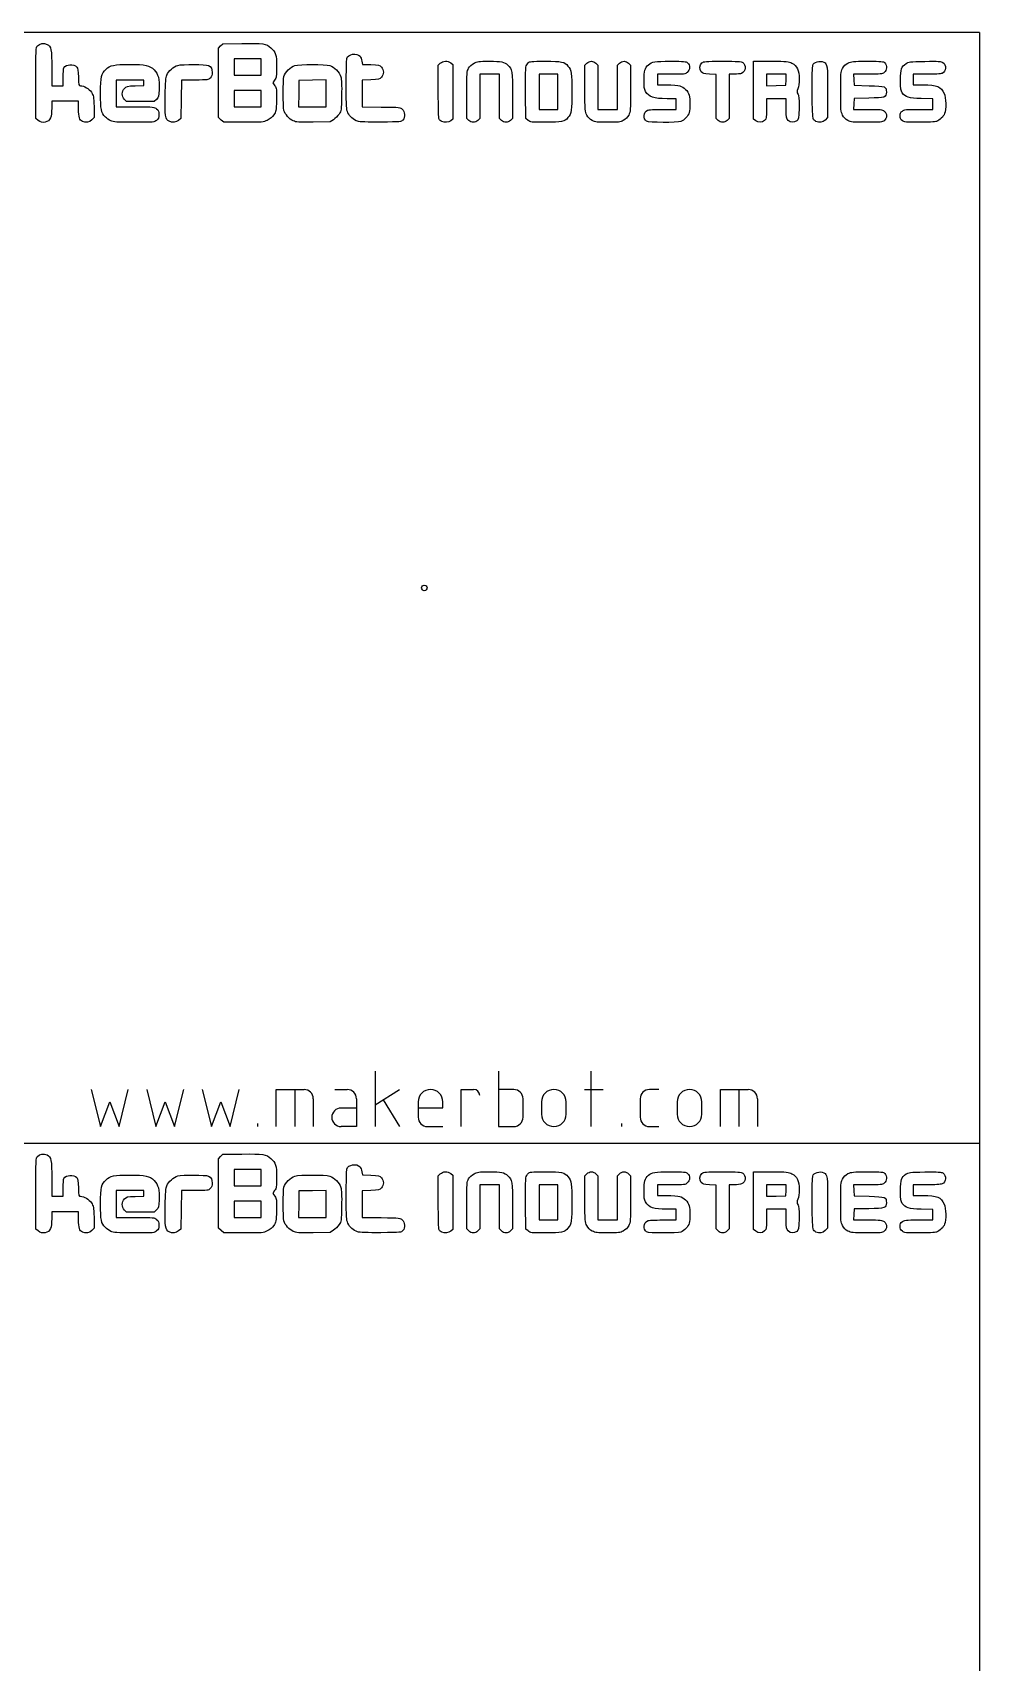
# Model space of a CAD drawing. Header units: millimetres. Extents: x 0 to 600, y 0 to 300.
# Drawn here: x 514.7 to 600, y 153.2 to 300 of the extents above; entities that cross this region are included whole.
import ezdxf

# ---------------------------------------------------------------- set-up
doc = ezdxf.new("R2010")
doc.units = ezdxf.units.MM
doc.layers.get('0').update_dxf_attribs({"linetype": 'CONTINUOUS', "lineweight": 25, "true_color": 0x000000})
doc.layers.add('Text', color=4, linetype='CONTINUOUS', true_color=0x00ffff)

msp = doc.modelspace()

# ---------------------------------------------------------------- linework, layer by layer
for p, q in [((600, 300), (0, 300)), ((600, 300), (600, 0)), ((500, 200), (600, 200))]:
    msp.add_line(p, q)
at = {"layer": 'Text'}
for p, q in [((531.45, 298.59), (531.65, 298.8)), ((531.45, 295.47), (531.45, 298.59)), ((531.65, 298.8), (531.85, 299)), ((531.85, 299), (533.57, 299.02)), ((516.44, 296.74), (516.44, 295.22)), ((534.09, 297.64), (532.88, 297.64)), ((532.88, 297.64), (532.88, 296.91)), ((532.88, 296.91), (532.88, 296.17)), ((535.3, 297.64), (534.09, 297.64)), ((535.3, 296.91), (535.3, 297.64)), ((535.3, 296.17), (535.3, 296.91)), ((535.3, 296.91), (535.3, 296.91)), ((544.38, 297.43), (544.42, 297.14)), ((544.42, 297.14), (545.18, 297.12)), ((551.26, 297.06), (551.44, 297.24)), ((551.26, 294.71), (551.26, 297.06)), ((552.39, 297.27), (552.58, 297.12)), ((552.58, 297.12), (552.58, 294.67)), ((564.47, 297.06), (564.65, 297.24)), ((564.47, 294.98), (564.47, 297.06)), ((565.46, 297.24), (565.64, 297.06)), ((565.64, 297.06), (565.64, 295.08)), ((567.4, 297.06), (567.58, 297.24)), ((567.4, 295.08), (567.4, 297.06)), ((568.4, 297.24), (568.58, 297.06)), ((568.58, 297.06), (568.58, 294.98)), ((579.66, 294.82), (579.66, 297.42)), ((579.66, 297.42), (581.22, 297.42)), ((515.01, 292.27), (515.01, 295.46)), ((516.44, 295.22), (516.95, 295.22)), ((516.95, 295.22), (517.47, 295.22)), ((517.47, 295.22), (517.47, 295.96)), ((523.48, 295.73), (522.24, 295.73)), ((522.24, 295.73), (522.24, 294.52)), ((524.73, 295.73), (523.48, 295.73)), ((523.96, 295.21), (524.73, 295.23)), ((524.73, 295.48), (524.73, 295.73)), ((524.73, 295.23), (524.73, 295.48)), ((528.12, 295.73), (528.09, 294)), ((529.33, 295.73), (528.12, 295.73)), ((531.45, 292.35), (531.45, 295.47)), ((532.88, 296.17), (534.09, 296.17)), ((534.09, 296.17), (535.3, 296.17)), ((536.52, 295.73), (536.36, 295.48)), ((536.36, 295.48), (536.53, 295.22)), ((538.71, 295.7), (538.69, 294.51)), ((539.94, 295.72), (538.71, 295.7)), ((541.17, 295.74), (539.94, 295.72)), ((541.17, 294.53), (541.17, 295.74)), ((545.17, 295.75), (544.4, 295.72)), ((544.4, 295.72), (544.4, 294.52)), ((555.88, 296.25), (555, 296.25)), ((555, 296.25), (555, 294.26)), ((556.76, 296.25), (555.88, 296.25)), ((556.76, 294.26), (556.76, 296.25)), ((561.2, 296.25), (560.36, 296.25)), ((560.36, 296.25), (560.36, 294.67)), ((562.04, 296.25), (561.2, 296.25)), ((562.04, 294.67), (562.04, 296.25)), ((565.64, 295.08), (565.64, 293.09)), ((567.4, 293.09), (567.4, 295.08)), ((572.24, 296.25), (571, 296.25)), ((571, 296.25), (571, 295.77)), ((571, 295.77), (571, 295.29)), ((571, 295.29), (571.86, 295.29)), ((576.28, 296.23), (575.69, 296.26)), ((576.28, 294.26), (576.28, 296.23)), ((577.93, 296.25), (577.45, 296.25)), ((577.45, 296.25), (577.45, 294.26)), ((581.71, 296.25), (580.83, 296.25)), ((580.83, 296.25), (580.83, 295.73)), ((580.83, 295.73), (580.83, 295.22)), ((580.83, 295.22), (581.69, 295.24)), ((581.69, 295.24), (582.55, 295.26)), ((582.6, 296.25), (581.71, 296.25)), ((582.55, 295.26), (582.58, 295.75)), ((582.58, 295.75), (582.6, 296.25)), ((582.58, 295.75), (582.58, 295.75)), ((589.95, 296.25), (588.67, 296.25)), ((588.67, 296.25), (588.7, 295.75)), ((588.7, 295.75), (588.72, 295.26)), ((588.72, 295.26), (590.06, 295.22)), ((595.24, 296.25), (594.04, 296.25)), ((594.04, 296.25), (594.04, 295.77)), ((594.04, 295.77), (594.04, 295.29)), ((594.04, 295.29), (594.94, 295.29)), ((517.65, 293.83), (516.44, 293.83)), ((516.44, 293.83), (516.44, 293.2)), ((518.86, 293.83), (517.65, 293.83)), ((518.86, 293.13), (518.86, 293.83)), ((522.24, 294.52), (522.24, 293.31)), ((523.19, 293.79), (523, 293.98)), ((524.44, 293.79), (523.19, 293.79)), ((525.68, 293.79), (524.44, 293.79)), ((525.89, 293.99), (525.68, 293.79)), ((528.09, 294), (528.07, 292.27)), ((534.09, 294.78), (532.88, 294.78)), ((532.88, 294.78), (532.88, 294.05)), ((532.88, 294.05), (532.88, 293.31)), ((535.3, 294.78), (534.09, 294.78)), ((535.3, 294.05), (535.3, 294.78)), ((535.3, 293.31), (535.3, 294.05)), ((535.3, 294.05), (535.3, 294.05)), ((538.69, 294.51), (538.67, 293.31)), ((541.17, 293.31), (541.17, 294.53)), ((541.17, 294.53), (541.17, 294.53)), ((544.4, 294.52), (544.4, 293.32)), ((552.58, 294.67), (552.58, 292.22)), ((553.83, 292.28), (553.83, 294.39)), ((555, 294.26), (555, 292.28)), ((556.76, 292.28), (556.76, 294.26)), ((557.94, 294.34), (557.94, 292.28)), ((559.15, 292.27), (559.12, 294.46)), ((560.36, 294.67), (560.36, 293.09)), ((562.04, 293.09), (562.04, 294.67)), ((562.04, 294.67), (562.04, 294.67)), ((572.68, 294.05), (571.86, 294.05)), ((572.68, 293.57), (572.68, 294.05)), ((572.68, 293.09), (572.68, 293.57)), ((576.28, 292.28), (576.28, 294.26)), ((577.45, 294.26), (577.45, 292.28)), ((579.66, 292.22), (579.66, 294.82)), ((581.71, 294.05), (580.83, 294.05)), ((580.83, 294.05), (580.83, 293.16)), ((582.59, 294.05), (581.71, 294.05)), ((582.59, 293.16), (582.59, 294.05)), ((586.33, 294.62), (586.33, 292.35)), ((588.7, 293.59), (588.67, 293.09)), ((588.72, 294.08), (588.7, 293.59)), ((590.03, 294.1), (588.72, 294.08)), ((595.8, 294.03), (594.75, 294.06)), ((595.8, 293.56), (595.8, 294.03)), ((595.8, 293.09), (595.8, 293.56)), ((515.22, 292.1), (515.01, 292.27)), ((515.22, 292.1), (515.22, 292.1)), ((520.27, 292.36), (520.05, 292.14)), ((520.25, 293.34), (520.27, 292.36)), ((521.76, 292.06), (521.76, 292.06)), ((522.24, 293.31), (523.96, 293.31)), ((528.07, 292.27), (527.87, 292.1)), ((531.69, 292.13), (531.45, 292.35)), ((531.93, 291.92), (531.69, 292.13)), ((531.69, 292.13), (531.69, 292.13)), ((532.88, 293.31), (534.09, 293.31)), ((534.09, 293.31), (535.3, 293.31)), ((538.2, 292.05), (538.2, 292.05)), ((538.67, 293.31), (539.92, 293.31)), ((539.92, 293.31), (541.17, 293.31)), ((541.82, 292.16), (541.51, 291.96)), ((544.4, 293.32), (546.12, 293.3)), ((552.58, 292.22), (552.39, 292.07)), ((554.01, 292.1), (553.83, 292.28)), ((554.01, 292.1), (554.01, 292.1)), ((555, 292.28), (554.82, 292.1)), ((556.94, 292.1), (556.76, 292.28)), ((557.94, 292.28), (557.76, 292.1)), ((559.35, 292.1), (559.15, 292.27)), ((559.35, 292.1), (559.35, 292.1)), ((560.36, 293.09), (561.2, 293.09)), ((561.2, 293.09), (562.04, 293.09)), ((565.12, 292.09), (565.12, 292.09)), ((565.64, 293.09), (566.52, 293.09)), ((566.52, 293.09), (567.4, 293.09)), ((571.48, 293.09), (572.68, 293.09)), ((576.46, 292.1), (576.28, 292.28)), ((576.46, 292.1), (576.46, 292.1)), ((577.45, 292.28), (577.27, 292.1)), ((579.85, 292.07), (579.66, 292.22)), ((579.85, 292.07), (579.85, 292.07)), ((586.33, 292.35), (586.12, 292.13)), ((588.16, 292.09), (588.16, 292.09)), ((588.67, 293.09), (589.95, 293.09)), ((593.06, 292.07), (593.06, 292.07)), ((594.52, 293.09), (595.8, 293.09)), ((527.01, 292.01), (527.01, 292.01)), ((533.71, 291.92), (531.93, 291.92)), ((541.51, 291.96), (540, 291.94)), ((543.99, 292.01), (543.99, 292.01)), ((551.57, 291.99), (551.57, 291.99)), ((570.02, 292.01), (570.02, 292.01)), ((585.26, 292), (585.26, 292)), ((545.56, 206.5), (545.56, 201.5)), ((556.67, 206.5), (556.67, 201.5)), ((565, 206.5), (565, 201.5)), ((520, 204.83), (520.83, 201.5)), ((522.5, 201.5), (523.33, 204.83)), ((525, 204.83), (525.83, 201.5)), ((527.5, 201.5), (528.33, 204.83)), ((530, 204.83), (530.83, 201.5)), ((532.5, 201.5), (533.33, 204.83)), ((536.67, 201.5), (536.67, 204.83)), ((536.67, 204.83), (539.17, 204.83)), ((538.33, 204.83), (538.33, 201.5)), ((540, 204), (540, 201.5)), ((541.94, 204.83), (543.06, 204.83)), ((543.89, 204), (543.89, 201.5)), ((545.56, 203.44), (547.78, 204.83)), ((553.33, 201.5), (553.33, 204.83)), ((553.33, 204.83), (554.44, 204.83)), ((558.06, 204.83), (556.67, 204.83)), ((558.89, 202.33), (558.89, 204)), ((564.44, 204.83), (566.11, 204.83)), ((569.44, 204), (569.44, 202.33)), ((571.11, 204.83), (570.28, 204.83)), ((576.67, 201.5), (576.67, 204.83)), ((576.67, 204.83), (579.17, 204.83)), ((578.33, 204.83), (578.33, 201.5)), ((580, 204), (580, 201.5)), ((520.83, 201.5), (521.67, 203.72)), ((521.67, 203.72), (522.5, 201.5)), ((525.83, 201.5), (526.67, 203.72)), ((526.67, 203.72), (527.5, 201.5)), ((530.83, 201.5), (531.67, 203.72)), ((531.67, 203.72), (532.5, 201.5)), ((542.5, 203.17), (543.89, 203.17)), ((546.29, 203.9), (547.78, 201.5)), ((549.44, 203.72), (549.44, 202.33)), ((549.44, 203.17), (551.67, 203.17)), ((551.67, 203.17), (551.67, 203.72)), ((560.56, 203.72), (560.56, 202.61)), ((562.78, 202.61), (562.78, 203.72)), ((572.78, 203.72), (572.78, 202.61)), ((575, 202.61), (575, 203.72)), ((535, 201.5), (535, 201.78)), ((543.89, 201.5), (542.5, 201.5)), ((550.28, 201.5), (551.67, 201.5)), ((556.67, 201.5), (558.06, 201.5)), ((567.78, 201.5), (567.78, 201.78)), ((570.28, 201.5), (571.11, 201.5)), ((531.45, 198.59), (531.65, 198.8)), ((531.45, 195.47), (531.45, 198.59)), ((531.65, 198.8), (531.85, 199)), ((531.85, 199), (533.57, 199.02)), ((516.44, 196.74), (516.44, 195.22)), ((534.09, 197.64), (532.88, 197.64)), ((532.88, 197.64), (532.88, 196.91)), ((532.88, 196.91), (532.88, 196.17)), ((535.3, 197.64), (534.09, 197.64)), ((535.3, 196.91), (535.3, 197.64)), ((535.3, 196.17), (535.3, 196.91)), ((535.3, 196.91), (535.3, 196.91)), ((544.38, 197.43), (544.42, 197.14)), ((544.42, 197.14), (545.18, 197.12)), ((551.26, 197.06), (551.44, 197.24)), ((551.26, 194.71), (551.26, 197.06)), ((552.39, 197.27), (552.58, 197.12)), ((552.58, 197.12), (552.58, 194.67)), ((564.47, 197.06), (564.65, 197.24)), ((564.47, 194.98), (564.47, 197.06)), ((565.46, 197.24), (565.64, 197.06)), ((565.64, 197.06), (565.64, 195.08)), ((567.4, 197.06), (567.58, 197.24)), ((567.4, 195.08), (567.4, 197.06)), ((568.4, 197.24), (568.58, 197.06)), ((568.58, 197.06), (568.58, 194.98)), ((579.66, 194.82), (579.66, 197.42)), ((579.66, 197.42), (581.22, 197.42)), ((515.01, 192.27), (515.01, 195.46)), ((516.44, 195.22), (516.95, 195.22)), ((516.95, 195.22), (517.47, 195.22)), ((517.47, 195.22), (517.47, 195.96)), ((523.48, 195.73), (522.24, 195.73)), ((522.24, 195.73), (522.24, 194.52)), ((524.73, 195.73), (523.48, 195.73)), ((523.96, 195.21), (524.73, 195.23)), ((524.73, 195.48), (524.73, 195.73)), ((524.73, 195.23), (524.73, 195.48)), ((528.12, 195.73), (528.09, 194)), ((529.33, 195.73), (528.12, 195.73)), ((531.45, 192.35), (531.45, 195.47)), ((532.88, 196.17), (534.09, 196.17)), ((534.09, 196.17), (535.3, 196.17)), ((536.52, 195.73), (536.36, 195.48)), ((536.36, 195.48), (536.53, 195.22)), ((538.71, 195.7), (538.69, 194.51)), ((539.94, 195.72), (538.71, 195.7)), ((541.17, 195.74), (539.94, 195.72)), ((541.17, 194.53), (541.17, 195.74)), ((545.17, 195.75), (544.4, 195.72)), ((544.4, 195.72), (544.4, 194.52)), ((555.88, 196.25), (555, 196.25)), ((555, 196.25), (555, 194.26)), ((556.76, 196.25), (555.88, 196.25)), ((556.76, 194.26), (556.76, 196.25)), ((561.2, 196.25), (560.36, 196.25)), ((560.36, 196.25), (560.36, 194.67)), ((562.04, 196.25), (561.2, 196.25)), ((562.04, 194.67), (562.04, 196.25)), ((572.24, 196.25), (571, 196.25)), ((571, 196.25), (571, 195.77)), ((571, 195.77), (571, 195.29)), ((571, 195.29), (571.86, 195.29)), ((576.28, 196.23), (575.69, 196.26)), ((576.28, 194.26), (576.28, 196.23)), ((577.93, 196.25), (577.45, 196.25)), ((577.45, 196.25), (577.45, 194.26)), ((581.71, 196.25), (580.83, 196.25)), ((580.83, 196.25), (580.83, 195.73)), ((580.83, 195.73), (580.83, 195.22)), ((580.83, 195.22), (581.69, 195.24)), ((581.69, 195.24), (582.55, 195.26)), ((582.6, 196.25), (581.71, 196.25)), ((582.55, 195.26), (582.58, 195.75)), ((582.58, 195.75), (582.6, 196.25)), ((582.58, 195.75), (582.58, 195.75)), ((589.95, 196.25), (588.67, 196.25)), ((588.67, 196.25), (588.7, 195.75)), ((588.7, 195.75), (588.72, 195.26)), ((588.72, 195.26), (590.06, 195.22)), ((595.24, 196.25), (594.04, 196.25)), ((594.04, 196.25), (594.04, 195.77)), ((594.04, 195.77), (594.04, 195.29)), ((594.04, 195.29), (594.94, 195.29)), ((517.65, 193.83), (516.44, 193.83)), ((516.44, 193.83), (516.44, 193.2)), ((518.86, 193.83), (517.65, 193.83)), ((518.86, 193.13), (518.86, 193.83)), ((522.24, 194.52), (522.24, 193.31)), ((523.19, 193.79), (523, 193.98)), ((524.44, 193.79), (523.19, 193.79)), ((525.68, 193.79), (524.44, 193.79)), ((525.89, 193.99), (525.68, 193.79)), ((528.09, 194), (528.07, 192.27)), ((534.09, 194.78), (532.88, 194.78)), ((532.88, 194.78), (532.88, 194.05)), ((532.88, 194.05), (532.88, 193.31)), ((535.3, 194.78), (534.09, 194.78)), ((535.3, 194.05), (535.3, 194.78)), ((535.3, 193.31), (535.3, 194.05)), ((535.3, 194.05), (535.3, 194.05)), ((538.69, 194.51), (538.67, 193.31)), ((541.17, 193.31), (541.17, 194.53)), ((541.17, 194.53), (541.17, 194.53)), ((544.4, 194.52), (544.4, 193.32)), ((552.58, 194.67), (552.58, 192.22)), ((553.83, 192.28), (553.83, 194.39)), ((555, 194.26), (555, 192.28)), ((556.76, 192.28), (556.76, 194.26)), ((557.94, 194.34), (557.94, 192.28)), ((559.15, 192.27), (559.12, 194.46)), ((560.36, 194.67), (560.36, 193.09)), ((562.04, 193.09), (562.04, 194.67)), ((562.04, 194.67), (562.04, 194.67)), ((565.64, 195.08), (565.64, 193.09)), ((567.4, 193.09), (567.4, 195.08)), ((572.68, 194.05), (571.86, 194.05)), ((572.68, 193.57), (572.68, 194.05)), ((576.28, 192.28), (576.28, 194.26)), ((577.45, 194.26), (577.45, 192.28)), ((579.66, 192.22), (579.66, 194.82)), ((581.71, 194.05), (580.83, 194.05)), ((580.83, 194.05), (580.83, 193.16)), ((582.59, 194.05), (581.71, 194.05)), ((582.59, 193.16), (582.59, 194.05)), ((586.33, 194.62), (586.33, 192.35)), ((588.72, 194.08), (588.7, 193.59)), ((590.03, 194.1), (588.72, 194.08)), ((595.8, 194.03), (594.75, 194.06)), ((595.8, 193.56), (595.8, 194.03)), ((515.22, 192.1), (515.01, 192.27)), ((520.27, 192.36), (520.05, 192.14)), ((520.25, 193.34), (520.27, 192.36)), ((522.24, 193.31), (523.96, 193.31)), ((528.07, 192.27), (527.87, 192.1)), ((531.69, 192.13), (531.45, 192.35)), ((532.88, 193.31), (534.09, 193.31)), ((534.09, 193.31), (535.3, 193.31)), ((538.67, 193.31), (539.92, 193.31)), ((539.92, 193.31), (541.17, 193.31)), ((544.4, 193.32), (546.12, 193.3)), ((554.01, 192.1), (553.83, 192.28)), ((555, 192.28), (554.82, 192.1)), ((556.94, 192.1), (556.76, 192.28)), ((557.94, 192.28), (557.76, 192.1)), ((559.35, 192.1), (559.15, 192.27)), ((560.36, 193.09), (561.2, 193.09)), ((561.2, 193.09), (562.04, 193.09)), ((565.64, 193.09), (566.52, 193.09)), ((566.52, 193.09), (567.4, 193.09)), ((571.48, 193.09), (572.68, 193.09)), ((572.68, 193.09), (572.68, 193.57)), ((576.46, 192.1), (576.28, 192.28)), ((577.45, 192.28), (577.27, 192.1)), ((586.33, 192.35), (586.12, 192.13)), ((588.7, 193.59), (588.67, 193.09)), ((588.67, 193.09), (589.95, 193.09)), ((594.52, 193.09), (595.8, 193.09)), ((595.8, 193.09), (595.8, 193.56)), ((515.22, 192.1), (515.22, 192.1)), ((521.76, 192.06), (521.76, 192.06)), ((527.01, 192.01), (527.01, 192.01)), ((531.93, 191.92), (531.69, 192.13)), ((531.69, 192.13), (531.69, 192.13)), ((533.71, 191.92), (531.93, 191.92)), ((538.2, 192.05), (538.2, 192.05)), ((541.51, 191.96), (540, 191.94)), ((541.82, 192.16), (541.51, 191.96)), ((543.99, 192.01), (543.99, 192.01)), ((551.57, 191.99), (551.57, 191.99)), ((552.58, 192.22), (552.39, 192.07)), ((554.01, 192.1), (554.01, 192.1)), ((559.35, 192.1), (559.35, 192.1)), ((565.12, 192.09), (565.12, 192.09)), ((570.02, 192.01), (570.02, 192.01)), ((576.46, 192.1), (576.46, 192.1)), ((579.85, 192.07), (579.66, 192.22)), ((579.85, 192.07), (579.85, 192.07)), ((585.26, 192), (585.26, 192)), ((588.16, 192.09), (588.16, 192.09)), ((593.06, 192.07), (593.06, 192.07))]:
    msp.add_line(p, q, dxfattribs=at)
msp.add_circle((550, 250), 0.25, dxfattribs=at)
for centre, radius, start, end in [((539.17, 204), 0.833, 0, 90), ((543.06, 204), 0.833, 0, 90), ((550.56, 203.72), 1.11, 0, 180), ((554.44, 204.28), 0.556, 0, 90), ((558.06, 204), 0.833, 0, 90), ((561.67, 203.72), 1.11, 0, 180), ((570.28, 204), 0.833, 90, 180), ((573.89, 203.72), 1.11, 0, 180), ((579.17, 204), 0.833, 0, 90), ((542.5, 202.33), 0.833, 90, 270), ((561.67, 202.61), 1.11, 180, 0), ((573.89, 202.61), 1.11, 180, 0), ((550.28, 202.33), 0.833, 180, 270), ((558.06, 202.33), 0.833, 270, 0), ((570.28, 202.33), 0.833, 180, 270)]:
    msp.add_arc(centre, radius, start, end, dxfattribs=at)
for points in [[(515.01, 295.46), (515.01, 298.49), (515.02, 298.66), (515.15, 298.81)], [(515.15, 298.81), (515.34, 299.02), (515.74, 299.08), (516.04, 298.94)], [(516.04, 298.94), (516.39, 298.77), (516.44, 298.51), (516.44, 296.74)], [(533.57, 299.02), (535.51, 299.05), (535.75, 299.01), (536.18, 298.63)], [(536.18, 298.63), (536.63, 298.22), (536.69, 298.01), (536.69, 296.93)], [(543.02, 297.66), (543.14, 298.08), (543.9, 298.21), (544.21, 297.87)], [(517.47, 295.96), (517.47, 296.37), (517.5, 296.76), (517.54, 296.83)], [(517.54, 296.83), (517.72, 297.16), (518.41, 297.2), (518.69, 296.9)], [(518.69, 296.9), (518.8, 296.77), (518.83, 296.61), (518.85, 295.98)], [(520.84, 294.54), (520.85, 296.06), (520.9, 296.3), (521.33, 296.7)], [(521.33, 296.7), (521.71, 297.06), (522.06, 297.13), (523.42, 297.13)], [(523.42, 297.13), (524.94, 297.13), (525.24, 297.06), (525.66, 296.65)], [(525.66, 296.65), (526.04, 296.26), (526.15, 295.83), (526.12, 294.87)], [(526.8, 296.17), (526.95, 296.52), (527.44, 296.95), (527.79, 297.05)], [(527.79, 297.05), (528.18, 297.16), (530.35, 297.15), (530.55, 297.04)], [(530.55, 297.04), (530.81, 296.91), (530.89, 296.75), (530.89, 296.41)], [(536.69, 296.93), (536.69, 296.06), (536.68, 295.95), (536.52, 295.73)], [(537.36, 296.05), (537.46, 296.42), (537.96, 296.92), (538.35, 297.04)], [(538.35, 297.04), (538.76, 297.16), (541.08, 297.16), (541.49, 297.04)], [(541.49, 297.04), (541.9, 296.92), (542.36, 296.44), (542.48, 296.02)], [(542.97, 295.29), (542.97, 296.48), (542.99, 297.55), (543.02, 297.66)], [(544.21, 297.87), (544.28, 297.79), (544.35, 297.6), (544.38, 297.43)], [(545.18, 297.12), (545.92, 297.09), (545.96, 297.08), (546.13, 296.89)], [(546.13, 296.89), (546.24, 296.76), (546.31, 296.59), (546.31, 296.43)], [(551.44, 297.24), (551.67, 297.47), (552.11, 297.49), (552.39, 297.27)], [(553.83, 294.39), (553.83, 296.44), (553.83, 296.51), (553.99, 296.79)], [(553.99, 296.79), (554.09, 296.97), (554.28, 297.14), (554.48, 297.25)], [(554.48, 297.25), (554.77, 297.41), (554.9, 297.42), (555.85, 297.42)], [(555.85, 297.42), (556.97, 297.42), (557.19, 297.38), (557.52, 297.07)], [(557.52, 297.07), (557.92, 296.7), (557.94, 296.58), (557.94, 294.34)], [(559.12, 294.46), (559.11, 295.67), (559.12, 296.76), (559.15, 296.89)], [(559.15, 296.89), (559.17, 297.02), (559.26, 297.19), (559.35, 297.28)], [(559.35, 297.28), (559.49, 297.41), (559.61, 297.42), (560.89, 297.42)], [(560.89, 297.42), (562.42, 297.42), (562.62, 297.38), (562.94, 296.99)], [(562.94, 296.99), (563.25, 296.63), (563.29, 296.33), (563.29, 294.67)], [(564.65, 297.24), (564.76, 297.36), (564.91, 297.42), (565.05, 297.42)], [(565.05, 297.42), (565.2, 297.42), (565.35, 297.36), (565.46, 297.24)], [(567.58, 297.24), (567.69, 297.36), (567.85, 297.42), (567.99, 297.42)], [(567.99, 297.42), (568.13, 297.42), (568.28, 297.36), (568.4, 297.24)], [(569.79, 295.73), (569.79, 296.56), (569.86, 296.79), (570.2, 297.11)], [(570.2, 297.11), (570.5, 297.38), (570.74, 297.42), (572.17, 297.42)], [(572.17, 297.42), (573.41, 297.42), (573.57, 297.41), (573.72, 297.28)], [(573.72, 297.28), (573.97, 297.08), (573.95, 296.65), (573.69, 296.42)], [(574.95, 296.46), (574.75, 296.71), (574.77, 297.08), (575.01, 297.27)], [(575.69, 296.26), (575.17, 296.28), (575.07, 296.31), (574.95, 296.46)], [(575.01, 297.27), (575.19, 297.41), (575.29, 297.42), (576.86, 297.42)], [(576.86, 297.42), (578.21, 297.42), (578.55, 297.4), (578.68, 297.31)], [(578.68, 297.31), (579, 297.08), (578.95, 296.5), (578.58, 296.33)], [(581.22, 297.42), (582.71, 297.42), (582.8, 297.41), (583.11, 297.25)], [(583.11, 297.25), (583.59, 297), (583.76, 296.61), (583.76, 295.83)], [(585.02, 292.26), (584.93, 292.45), (584.9, 296.73), (584.99, 297.04)], [(584.99, 297.04), (585.07, 297.35), (585.61, 297.51), (585.99, 297.34)], [(585.99, 297.34), (586.31, 297.19), (586.33, 297.03), (586.33, 294.62)], [(587.51, 294.67), (587.51, 296.36), (587.51, 296.45), (587.67, 296.76)], [(587.67, 296.76), (587.79, 297), (587.93, 297.14), (588.16, 297.26)], [(588.16, 297.26), (588.47, 297.41), (588.59, 297.42), (589.91, 297.42)], [(589.91, 297.42), (591.22, 297.42), (591.33, 297.41), (591.47, 297.28)], [(591.47, 297.28), (591.69, 297.05), (591.67, 296.59), (591.42, 296.4)], [(592.9, 295.73), (592.9, 296.76), (592.94, 296.89), (593.41, 297.23)], [(593.41, 297.23), (593.59, 297.37), (593.73, 297.39), (595.08, 297.41)], [(595.08, 297.41), (596.29, 297.43), (596.57, 297.41), (596.71, 297.32)], [(596.71, 297.32), (597.05, 297.1), (597.01, 296.5), (596.63, 296.33)], [(518.85, 295.98), (518.87, 295.26), (518.88, 295.22), (519.03, 295.22)], [(519.03, 295.22), (519.35, 295.22), (519.8, 294.94), (520.01, 294.63)], [(523, 293.98), (522.72, 294.26), (522.72, 294.71), (522.99, 294.98)], [(522.99, 294.98), (523.18, 295.17), (523.24, 295.19), (523.96, 295.21)], [(526.66, 294.3), (526.68, 295.56), (526.71, 295.97), (526.8, 296.17)], [(530.72, 295.91), (530.54, 295.74), (530.51, 295.73), (529.33, 295.73)], [(530.89, 296.41), (530.9, 296.17), (530.85, 296.05), (530.72, 295.91)], [(536.53, 295.22), (536.69, 294.98), (536.7, 294.92), (536.68, 293.93)], [(537.36, 293), (537.26, 293.36), (537.26, 295.69), (537.36, 296.05)], [(542.48, 296.02), (542.55, 295.79), (542.57, 295.27), (542.55, 294.33)], [(543.12, 292.79), (542.97, 293.11), (542.97, 293.24), (542.97, 295.29)], [(546.13, 295.98), (545.96, 295.78), (545.92, 295.77), (545.17, 295.75)], [(546.31, 296.43), (546.31, 296.27), (546.24, 296.11), (546.13, 295.98)], [(564.64, 292.58), (564.47, 292.89), (564.47, 292.95), (564.47, 294.98)], [(568.58, 294.98), (568.58, 292.97), (568.57, 292.89), (568.41, 292.58)], [(569.93, 294.71), (569.81, 294.92), (569.79, 295.09), (569.79, 295.73)], [(571.86, 295.29), (572.33, 295.29), (572.85, 295.26), (573.01, 295.21)], [(573.69, 296.42), (573.49, 296.25), (573.44, 296.25), (572.24, 296.25)], [(573.01, 295.21), (573.38, 295.11), (573.75, 294.74), (573.85, 294.37)], [(578.58, 296.33), (578.48, 296.29), (578.19, 296.25), (577.93, 296.25)], [(583.76, 295.83), (583.76, 295.45), (583.72, 295.12), (583.65, 294.95)], [(591.42, 296.4), (591.24, 296.26), (591.13, 296.25), (589.95, 296.25)], [(590.06, 295.22), (591.57, 295.18), (591.62, 295.16), (591.62, 294.63)], [(593.05, 294.58), (592.92, 294.77), (592.9, 294.89), (592.9, 295.73)], [(594.94, 295.29), (596.19, 295.29), (596.55, 295.14), (596.83, 294.52)], [(596.63, 296.33), (596.52, 296.28), (595.99, 296.25), (595.24, 296.25)], [(520.01, 294.63), (520.21, 294.33), (520.22, 294.27), (520.25, 293.34)], [(521.27, 292.4), (520.89, 292.81), (520.84, 293.04), (520.84, 294.54)], [(526.12, 294.87), (526.09, 294.25), (526.07, 294.18), (525.89, 293.99)], [(527.01, 292.01), (526.68, 292.18), (526.63, 292.52), (526.66, 294.3)], [(536.68, 293.93), (536.66, 292.93), (536.65, 292.89), (536.45, 292.59)], [(542.55, 294.33), (542.53, 292.99), (542.52, 292.97), (542.32, 292.67)], [(551.34, 292.2), (551.29, 292.3), (551.26, 293.18), (551.26, 294.71)], [(563.29, 294.67), (563.29, 293.01), (563.25, 292.71), (562.94, 292.35)], [(571.86, 294.05), (570.62, 294.05), (570.25, 294.18), (569.93, 294.71)], [(573.85, 294.37), (573.95, 294.01), (573.96, 293.14), (573.86, 292.8)], [(583.65, 294.95), (583.55, 294.71), (583.55, 294.66), (583.66, 294.43)], [(583.66, 294.43), (583.75, 294.23), (583.77, 293.99), (583.75, 293.19)], [(587.68, 292.58), (587.51, 292.88), (587.51, 292.96), (587.51, 294.67)], [(591.62, 294.63), (591.62, 294.16), (591.52, 294.13), (590.03, 294.1)], [(594.75, 294.06), (593.61, 294.09), (593.37, 294.16), (593.05, 294.58)], [(596.83, 294.52), (597, 294.16), (597.02, 293.06), (596.87, 292.71)], [(516.33, 292.32), (516.16, 291.9), (515.58, 291.78), (515.22, 292.1)], [(516.44, 293.2), (516.44, 292.82), (516.4, 292.47), (516.33, 292.32)], [(519.2, 292), (518.94, 292.12), (518.86, 292.37), (518.86, 293.13)], [(520.05, 292.14), (519.81, 291.9), (519.52, 291.85), (519.2, 292)], [(521.76, 292.06), (521.6, 292.13), (521.38, 292.29), (521.27, 292.4)], [(523.87, 291.92), (522.26, 291.92), (522.02, 291.94), (521.76, 292.06)], [(525.88, 292.1), (525.68, 291.92), (525.68, 291.92), (523.87, 291.92)], [(523.96, 293.31), (525.67, 293.31), (525.68, 293.31), (525.88, 293.14)], [(525.88, 293.14), (526.05, 292.99), (526.09, 292.9), (526.09, 292.62)], [(526.09, 292.62), (526.09, 292.33), (526.05, 292.24), (525.88, 292.1)], [(527.87, 292.1), (527.64, 291.9), (527.3, 291.87), (527.01, 292.01)], [(535.86, 292.1), (535.49, 291.92), (535.47, 291.92), (533.71, 291.92)], [(536.45, 292.59), (536.32, 292.4), (536.1, 292.22), (535.86, 292.1)], [(538.2, 292.05), (537.83, 292.22), (537.46, 292.64), (537.36, 293)], [(540, 291.94), (538.66, 291.92), (538.46, 291.93), (538.2, 292.05)], [(542.32, 292.67), (542.21, 292.5), (541.98, 292.27), (541.82, 292.16)], [(543.99, 292.01), (543.62, 292.14), (543.29, 292.44), (543.12, 292.79)], [(548.07, 292.13), (547.93, 291.96), (547.93, 291.96), (546.07, 291.94)], [(546.12, 293.3), (547.82, 293.28), (547.84, 293.27), (548.02, 293.1)], [(548.02, 293.1), (548.26, 292.87), (548.29, 292.39), (548.07, 292.13)], [(551.57, 291.99), (551.49, 292.03), (551.38, 292.12), (551.34, 292.2)], [(552.39, 292.07), (552.18, 291.91), (551.85, 291.88), (551.57, 291.99)], [(554.41, 291.92), (554.27, 291.92), (554.12, 291.99), (554.01, 292.1)], [(554.82, 292.1), (554.71, 291.99), (554.56, 291.92), (554.41, 291.92)], [(557.35, 291.92), (557.21, 291.92), (557.06, 291.99), (556.94, 292.1)], [(557.76, 292.1), (557.64, 291.99), (557.49, 291.92), (557.35, 291.92)], [(560.91, 291.92), (559.59, 291.92), (559.55, 291.92), (559.35, 292.1)], [(562.94, 292.35), (562.62, 291.96), (562.42, 291.92), (560.91, 291.92)], [(565.12, 292.09), (564.91, 292.2), (564.75, 292.36), (564.64, 292.58)], [(566.52, 291.92), (565.54, 291.92), (565.42, 291.93), (565.12, 292.09)], [(567.92, 292.09), (567.63, 291.93), (567.5, 291.92), (566.52, 291.92)], [(568.41, 292.58), (568.29, 292.35), (568.15, 292.21), (567.92, 292.09)], [(570.02, 292.01), (569.7, 292.26), (569.73, 292.85), (570.09, 293.01)], [(570.09, 293.01), (570.2, 293.06), (570.73, 293.09), (571.48, 293.09)], [(573.86, 292.8), (573.78, 292.5), (573.41, 292.11), (573.1, 292)], [(576.87, 291.92), (576.72, 291.92), (576.57, 291.99), (576.46, 292.1)], [(577.27, 292.1), (577.16, 291.99), (577.01, 291.92), (576.87, 291.92)], [(580.65, 292.1), (580.43, 291.88), (580.11, 291.86), (579.85, 292.07)], [(580.83, 293.16), (580.83, 292.32), (580.82, 292.27), (580.65, 292.1)], [(582.77, 292.1), (582.6, 292.27), (582.59, 292.32), (582.59, 293.16)], [(583.55, 292.06), (583.31, 291.86), (582.99, 291.88), (582.77, 292.1)], [(583.75, 293.19), (583.73, 292.25), (583.72, 292.19), (583.55, 292.06)], [(585.26, 292), (585.17, 292.05), (585.07, 292.16), (585.02, 292.26)], [(586.12, 292.13), (585.89, 291.9), (585.57, 291.86), (585.26, 292)], [(588.16, 292.09), (587.95, 292.2), (587.79, 292.36), (587.68, 292.58)], [(589.86, 291.92), (588.57, 291.92), (588.46, 291.93), (588.16, 292.09)], [(591.42, 292.07), (591.24, 291.93), (591.13, 291.92), (589.86, 291.92)], [(589.95, 293.09), (591.13, 293.09), (591.24, 293.08), (591.42, 292.94)], [(591.42, 292.94), (591.7, 292.73), (591.7, 292.29), (591.42, 292.07)], [(592.86, 292.51), (592.86, 292.72), (592.91, 292.82), (593.06, 292.94)], [(593.06, 292.07), (592.91, 292.19), (592.86, 292.29), (592.86, 292.51)], [(593.06, 292.94), (593.24, 293.08), (593.35, 293.09), (594.52, 293.09)], [(594.59, 291.92), (593.35, 291.92), (593.24, 291.93), (593.06, 292.07)], [(596.87, 292.71), (596.75, 292.42), (596.42, 292.1), (596.14, 292)], [(546.07, 291.94), (544.9, 291.93), (544.13, 291.96), (543.99, 292.01)], [(573.1, 292), (572.8, 291.88), (570.18, 291.89), (570.02, 292.01)], [(596.14, 292), (596.02, 291.95), (595.36, 291.92), (594.59, 291.92)], [(515.01, 195.46), (515.01, 198.49), (515.02, 198.66), (515.15, 198.81)], [(515.15, 198.81), (515.34, 199.02), (515.74, 199.08), (516.04, 198.94)], [(516.04, 198.94), (516.39, 198.77), (516.44, 198.51), (516.44, 196.74)], [(533.57, 199.02), (535.51, 199.05), (535.75, 199.01), (536.18, 198.63)], [(536.18, 198.63), (536.63, 198.22), (536.69, 198.01), (536.69, 196.93)], [(543.02, 197.66), (543.14, 198.08), (543.9, 198.21), (544.21, 197.87)], [(517.47, 195.96), (517.47, 196.37), (517.5, 196.76), (517.54, 196.83)], [(517.54, 196.83), (517.72, 197.16), (518.41, 197.2), (518.69, 196.9)], [(518.69, 196.9), (518.8, 196.77), (518.83, 196.61), (518.85, 195.98)], [(520.84, 194.54), (520.85, 196.06), (520.9, 196.3), (521.33, 196.7)], [(521.33, 196.7), (521.71, 197.06), (522.06, 197.13), (523.42, 197.13)], [(523.42, 197.13), (524.94, 197.13), (525.24, 197.06), (525.66, 196.65)], [(525.66, 196.65), (526.04, 196.26), (526.15, 195.83), (526.12, 194.87)], [(526.8, 196.17), (526.95, 196.52), (527.44, 196.95), (527.79, 197.05)], [(527.79, 197.05), (528.18, 197.16), (530.35, 197.15), (530.55, 197.04)], [(530.55, 197.04), (530.81, 196.91), (530.89, 196.75), (530.89, 196.41)], [(536.69, 196.93), (536.69, 196.06), (536.68, 195.95), (536.52, 195.73)], [(537.36, 196.05), (537.46, 196.42), (537.96, 196.92), (538.35, 197.04)], [(538.35, 197.04), (538.76, 197.16), (541.08, 197.16), (541.49, 197.04)], [(541.49, 197.04), (541.9, 196.92), (542.36, 196.44), (542.48, 196.02)], [(542.97, 195.29), (542.97, 196.48), (542.99, 197.55), (543.02, 197.66)], [(544.21, 197.87), (544.28, 197.79), (544.35, 197.6), (544.38, 197.43)], [(545.18, 197.12), (545.92, 197.09), (545.96, 197.08), (546.13, 196.89)], [(546.13, 196.89), (546.24, 196.76), (546.31, 196.59), (546.31, 196.43)], [(551.44, 197.24), (551.67, 197.47), (552.11, 197.49), (552.39, 197.27)], [(553.83, 194.39), (553.83, 196.44), (553.83, 196.51), (553.99, 196.79)], [(553.99, 196.79), (554.09, 196.97), (554.28, 197.14), (554.48, 197.25)], [(554.48, 197.25), (554.77, 197.41), (554.9, 197.42), (555.85, 197.42)], [(555.85, 197.42), (556.97, 197.42), (557.19, 197.38), (557.52, 197.07)], [(557.52, 197.07), (557.92, 196.7), (557.94, 196.58), (557.94, 194.34)], [(559.12, 194.46), (559.11, 195.67), (559.12, 196.76), (559.15, 196.89)], [(559.15, 196.89), (559.17, 197.02), (559.26, 197.19), (559.35, 197.28)], [(559.35, 197.28), (559.49, 197.41), (559.61, 197.42), (560.89, 197.42)], [(560.89, 197.42), (562.42, 197.42), (562.62, 197.38), (562.94, 196.99)], [(562.94, 196.99), (563.25, 196.63), (563.29, 196.33), (563.29, 194.67)], [(564.65, 197.24), (564.76, 197.36), (564.91, 197.42), (565.05, 197.42)], [(565.05, 197.42), (565.2, 197.42), (565.35, 197.36), (565.46, 197.24)], [(567.58, 197.24), (567.69, 197.36), (567.85, 197.42), (567.99, 197.42)], [(567.99, 197.42), (568.13, 197.42), (568.28, 197.36), (568.4, 197.24)], [(569.79, 195.73), (569.79, 196.56), (569.86, 196.79), (570.2, 197.11)], [(570.2, 197.11), (570.5, 197.38), (570.74, 197.42), (572.17, 197.42)], [(572.17, 197.42), (573.41, 197.42), (573.57, 197.41), (573.72, 197.28)], [(573.72, 197.28), (573.97, 197.08), (573.95, 196.65), (573.69, 196.42)], [(574.95, 196.46), (574.75, 196.71), (574.77, 197.08), (575.01, 197.27)], [(575.01, 197.27), (575.19, 197.41), (575.29, 197.42), (576.86, 197.42)], [(576.86, 197.42), (578.21, 197.42), (578.55, 197.4), (578.68, 197.31)], [(578.68, 197.31), (579, 197.08), (578.95, 196.5), (578.58, 196.33)], [(581.22, 197.42), (582.71, 197.42), (582.8, 197.41), (583.11, 197.25)], [(583.11, 197.25), (583.59, 197), (583.76, 196.61), (583.76, 195.83)], [(585.02, 192.26), (584.93, 192.45), (584.9, 196.73), (584.99, 197.04)], [(584.99, 197.04), (585.07, 197.35), (585.61, 197.51), (585.99, 197.34)], [(585.99, 197.34), (586.31, 197.19), (586.33, 197.03), (586.33, 194.62)], [(587.51, 194.67), (587.51, 196.36), (587.51, 196.45), (587.67, 196.76)], [(587.67, 196.76), (587.79, 197), (587.93, 197.14), (588.16, 197.26)], [(588.16, 197.26), (588.47, 197.41), (588.59, 197.42), (589.91, 197.42)], [(589.91, 197.42), (591.22, 197.42), (591.33, 197.41), (591.47, 197.28)], [(591.47, 197.28), (591.69, 197.05), (591.67, 196.59), (591.42, 196.4)], [(592.9, 195.73), (592.9, 196.76), (592.94, 196.89), (593.41, 197.23)], [(593.41, 197.23), (593.59, 197.37), (593.73, 197.39), (595.08, 197.41)], [(595.08, 197.41), (596.29, 197.43), (596.57, 197.41), (596.71, 197.32)], [(596.71, 197.32), (597.05, 197.1), (597.01, 196.5), (596.63, 196.33)], [(518.85, 195.98), (518.87, 195.26), (518.88, 195.22), (519.03, 195.22)], [(519.03, 195.22), (519.35, 195.22), (519.8, 194.94), (520.01, 194.63)], [(522.99, 194.98), (523.18, 195.17), (523.24, 195.19), (523.96, 195.21)], [(526.66, 194.3), (526.68, 195.56), (526.71, 195.97), (526.8, 196.17)], [(530.72, 195.91), (530.54, 195.74), (530.51, 195.73), (529.33, 195.73)], [(530.89, 196.41), (530.9, 196.17), (530.85, 196.05), (530.72, 195.91)], [(536.53, 195.22), (536.69, 194.98), (536.7, 194.92), (536.68, 193.93)], [(537.36, 193), (537.26, 193.36), (537.26, 195.69), (537.36, 196.05)], [(542.48, 196.02), (542.55, 195.79), (542.57, 195.27), (542.55, 194.33)], [(543.12, 192.79), (542.97, 193.11), (542.97, 193.24), (542.97, 195.29)], [(546.13, 195.98), (545.96, 195.78), (545.92, 195.77), (545.17, 195.75)], [(546.31, 196.43), (546.31, 196.27), (546.24, 196.11), (546.13, 195.98)], [(569.93, 194.71), (569.81, 194.92), (569.79, 195.09), (569.79, 195.73)], [(571.86, 195.29), (572.33, 195.29), (572.85, 195.26), (573.01, 195.21)], [(573.69, 196.42), (573.49, 196.25), (573.44, 196.25), (572.24, 196.25)], [(573.01, 195.21), (573.38, 195.11), (573.75, 194.74), (573.85, 194.37)], [(575.69, 196.26), (575.17, 196.28), (575.07, 196.31), (574.95, 196.46)], [(578.58, 196.33), (578.48, 196.29), (578.19, 196.25), (577.93, 196.25)], [(583.76, 195.83), (583.76, 195.45), (583.72, 195.12), (583.65, 194.95)], [(591.42, 196.4), (591.24, 196.26), (591.13, 196.25), (589.95, 196.25)], [(590.06, 195.22), (591.57, 195.18), (591.62, 195.16), (591.62, 194.63)], [(593.05, 194.58), (592.92, 194.77), (592.9, 194.89), (592.9, 195.73)], [(594.94, 195.29), (596.19, 195.29), (596.55, 195.14), (596.83, 194.52)], [(596.63, 196.33), (596.52, 196.28), (595.99, 196.25), (595.24, 196.25)], [(520.01, 194.63), (520.21, 194.33), (520.22, 194.27), (520.25, 193.34)], [(521.27, 192.4), (520.89, 192.81), (520.84, 193.04), (520.84, 194.54)], [(523, 193.98), (522.72, 194.26), (522.72, 194.71), (522.99, 194.98)], [(526.12, 194.87), (526.09, 194.25), (526.07, 194.18), (525.89, 193.99)], [(527.01, 192.01), (526.68, 192.18), (526.63, 192.52), (526.66, 194.3)], [(536.68, 193.93), (536.66, 192.93), (536.65, 192.89), (536.45, 192.59)], [(542.55, 194.33), (542.53, 192.99), (542.52, 192.97), (542.32, 192.67)], [(551.34, 192.2), (551.29, 192.3), (551.26, 193.18), (551.26, 194.71)], [(563.29, 194.67), (563.29, 193.01), (563.25, 192.71), (562.94, 192.35)], [(564.64, 192.58), (564.47, 192.89), (564.47, 192.95), (564.47, 194.98)], [(568.58, 194.98), (568.58, 192.97), (568.57, 192.89), (568.41, 192.58)], [(571.86, 194.05), (570.62, 194.05), (570.25, 194.18), (569.93, 194.71)], [(573.85, 194.37), (573.95, 194.01), (573.96, 193.14), (573.86, 192.8)], [(583.65, 194.95), (583.55, 194.71), (583.55, 194.66), (583.66, 194.43)], [(583.66, 194.43), (583.75, 194.23), (583.77, 193.99), (583.75, 193.19)], [(587.68, 192.58), (587.51, 192.88), (587.51, 192.96), (587.51, 194.67)], [(591.62, 194.63), (591.62, 194.16), (591.52, 194.13), (590.03, 194.1)], [(594.75, 194.06), (593.61, 194.09), (593.37, 194.16), (593.05, 194.58)], [(596.83, 194.52), (597, 194.16), (597.02, 193.06), (596.87, 192.71)], [(516.33, 192.32), (516.16, 191.9), (515.58, 191.78), (515.22, 192.1)], [(516.44, 193.2), (516.44, 192.82), (516.4, 192.47), (516.33, 192.32)], [(519.2, 192), (518.94, 192.12), (518.86, 192.37), (518.86, 193.13)], [(521.76, 192.06), (521.6, 192.13), (521.38, 192.29), (521.27, 192.4)], [(523.96, 193.31), (525.67, 193.31), (525.68, 193.31), (525.88, 193.14)], [(525.88, 193.14), (526.05, 192.99), (526.09, 192.9), (526.09, 192.62)], [(526.09, 192.62), (526.09, 192.33), (526.05, 192.24), (525.88, 192.1)], [(536.45, 192.59), (536.32, 192.4), (536.1, 192.22), (535.86, 192.1)], [(538.2, 192.05), (537.83, 192.22), (537.46, 192.64), (537.36, 193)], [(542.32, 192.67), (542.21, 192.5), (541.98, 192.27), (541.82, 192.16)], [(543.99, 192.01), (543.62, 192.14), (543.29, 192.44), (543.12, 192.79)], [(546.12, 193.3), (547.82, 193.28), (547.84, 193.27), (548.02, 193.1)], [(548.02, 193.1), (548.26, 192.87), (548.29, 192.39), (548.07, 192.13)], [(562.94, 192.35), (562.62, 191.96), (562.42, 191.92), (560.91, 191.92)], [(565.12, 192.09), (564.91, 192.2), (564.75, 192.36), (564.64, 192.58)], [(568.41, 192.58), (568.29, 192.35), (568.15, 192.21), (567.92, 192.09)], [(570.02, 192.01), (569.7, 192.26), (569.73, 192.85), (570.09, 193.01)], [(570.09, 193.01), (570.2, 193.06), (570.73, 193.09), (571.48, 193.09)], [(573.86, 192.8), (573.78, 192.5), (573.41, 192.11), (573.1, 192)], [(580.83, 193.16), (580.83, 192.32), (580.82, 192.27), (580.65, 192.1)], [(582.77, 192.1), (582.6, 192.27), (582.59, 192.32), (582.59, 193.16)], [(583.75, 193.19), (583.73, 192.25), (583.72, 192.19), (583.55, 192.06)], [(585.26, 192), (585.17, 192.05), (585.07, 192.16), (585.02, 192.26)], [(588.16, 192.09), (587.95, 192.2), (587.79, 192.36), (587.68, 192.58)], [(589.95, 193.09), (591.13, 193.09), (591.24, 193.08), (591.42, 192.94)], [(591.42, 192.94), (591.7, 192.73), (591.7, 192.29), (591.42, 192.07)], [(592.86, 192.51), (592.86, 192.72), (592.91, 192.82), (593.06, 192.94)], [(593.06, 192.07), (592.91, 192.19), (592.86, 192.29), (592.86, 192.51)], [(593.06, 192.94), (593.24, 193.08), (593.35, 193.09), (594.52, 193.09)], [(596.87, 192.71), (596.75, 192.42), (596.42, 192.1), (596.14, 192)], [(520.05, 192.14), (519.81, 191.9), (519.52, 191.85), (519.2, 192)], [(523.87, 191.92), (522.26, 191.92), (522.02, 191.94), (521.76, 192.06)], [(525.88, 192.1), (525.68, 191.92), (525.68, 191.92), (523.87, 191.92)], [(527.87, 192.1), (527.64, 191.9), (527.3, 191.87), (527.01, 192.01)], [(535.86, 192.1), (535.49, 191.92), (535.47, 191.92), (533.71, 191.92)], [(540, 191.94), (538.66, 191.92), (538.46, 191.93), (538.2, 192.05)], [(546.07, 191.94), (544.9, 191.93), (544.13, 191.96), (543.99, 192.01)], [(548.07, 192.13), (547.93, 191.96), (547.93, 191.96), (546.07, 191.94)], [(551.57, 191.99), (551.49, 192.03), (551.38, 192.12), (551.34, 192.2)], [(552.39, 192.07), (552.18, 191.91), (551.85, 191.88), (551.57, 191.99)], [(554.41, 191.92), (554.27, 191.92), (554.12, 191.99), (554.01, 192.1)], [(554.82, 192.1), (554.71, 191.99), (554.56, 191.92), (554.41, 191.92)], [(557.35, 191.92), (557.21, 191.92), (557.06, 191.99), (556.94, 192.1)], [(557.76, 192.1), (557.64, 191.99), (557.49, 191.92), (557.35, 191.92)], [(560.91, 191.92), (559.59, 191.92), (559.55, 191.92), (559.35, 192.1)], [(566.52, 191.92), (565.54, 191.92), (565.42, 191.93), (565.12, 192.09)], [(567.92, 192.09), (567.63, 191.93), (567.5, 191.92), (566.52, 191.92)], [(573.1, 192), (572.8, 191.88), (570.18, 191.89), (570.02, 192.01)], [(576.87, 191.92), (576.72, 191.92), (576.57, 191.99), (576.46, 192.1)], [(577.27, 192.1), (577.16, 191.99), (577.01, 191.92), (576.87, 191.92)], [(580.65, 192.1), (580.43, 191.88), (580.11, 191.86), (579.85, 192.07)], [(583.55, 192.06), (583.31, 191.86), (582.99, 191.88), (582.77, 192.1)], [(586.12, 192.13), (585.89, 191.9), (585.57, 191.86), (585.26, 192)], [(589.86, 191.92), (588.57, 191.92), (588.46, 191.93), (588.16, 192.09)], [(591.42, 192.07), (591.24, 191.93), (591.13, 191.92), (589.86, 191.92)], [(594.59, 191.92), (593.35, 191.92), (593.24, 191.93), (593.06, 192.07)], [(596.14, 192), (596.02, 191.95), (595.36, 191.92), (594.59, 191.92)]]:
    msp.add_open_spline(points, degree=3, dxfattribs=at)

doc.saveas('drawing.dxf')
